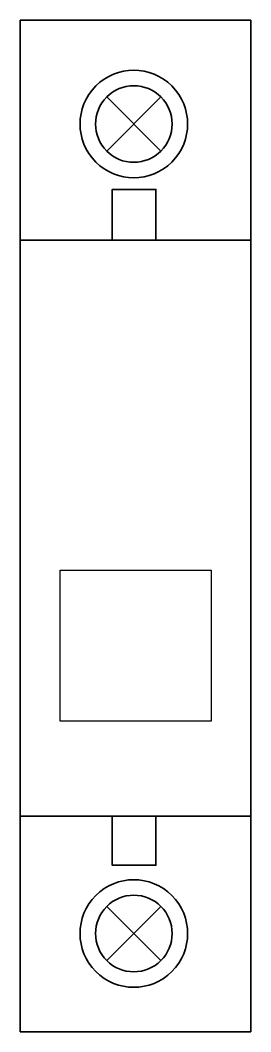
# Model space of a CAD drawing. Header units: inches. Extents: x -0.8 to 17.2, y -79.2 to -0.2.
import ezdxf

# ---------------------------------------------------------------- set-up
doc = ezdxf.new("R2010")
doc.units = ezdxf.units.IN
doc.header["$MEASUREMENT"] = 0
doc.layers.add('Layer 1', color=7, linetype='Continuous')

# ---------------------------------------------------------------- blocks, each defined once
blk = doc.blocks.new('block 7')
at = {"layer": 'Layer 1', "lineweight": 0}
blk.add_lwpolyline([(94.448, 0), (94.448, -79), (112.448, -79), (112.448, 0), (94.448, 0)], dxfattribs=at)
blk = doc.blocks.new('block 8')
at = {"layer": 'Layer 1', "color": 7, "lineweight": 35}
blk.add_lwpolyline([(94.448, 0), (94.448, -79), (112.448, -79), (112.448, 0), (94.448, 0)], dxfattribs=at)
blk = doc.blocks.new('block 6')
at = {"layer": 'Layer 1'}
for name in ['block 7', 'block 8']:
    blk.add_blockref(name, (0, 0), dxfattribs=at)
blk = doc.blocks.new('block 5')
at = {"layer": 'Layer 1', "color": 7, "lineweight": 35}
blk.add_lwpolyline([(112.448, -62.171), (94.448, -62.171), (94.448, -17.171), (112.448, -17.171), (112.448, -62.171)], dxfattribs=at)
at = {"layer": 'Layer 1'}
blk.add_blockref('block 6', (0, 0), dxfattribs=at)
blk = doc.blocks.new('block 13')
at = {"layer": 'Layer 1', "color": 7, "lineweight": 35}
for points in [[(101.229, -6.016), (105.405, -10.192)], [(101.229, -10.192), (105.404, -6.016)]]:
    blk.add_lwpolyline(points, dxfattribs=at)
blk = doc.blocks.new('block 12')
at = {"layer": 'Layer 1', "color": 7, "lineweight": 35}
for points, knots in [([(100.347, -11.075), (101.987, -12.715), (104.646, -12.715), (106.287, -11.074), (107.927, -9.434), (107.927, -6.775), (106.287, -5.135), (104.646, -3.495), (101.987, -3.495), (100.347, -5.135), (98.707, -6.775), (98.707, -9.434), (100.347, -11.075)], [0, 0, 0, 0, 1, 1, 1, 2, 2, 2, 3, 3, 3, 4, 4, 4, 4]), ([(103.317, -11.096), (102.518, -11.096), (101.767, -10.785), (101.202, -10.22), (100.036, -9.053), (100.036, -7.156), (101.202, -5.989), (101.767, -5.424), (102.518, -5.113), (103.317, -5.113), (104.116, -5.113), (104.867, -5.425), (105.432, -5.99), (105.997, -6.555), (106.308, -7.306), (106.308, -8.105), (106.308, -8.904), (105.997, -9.655), (105.432, -10.219), (104.867, -10.784), (104.116, -11.096), (103.317, -11.096), (103.317, -11.096), (103.317, -11.096), (103.317, -11.096)], [0, 0, 0, 0, 1, 1, 1, 2, 2, 2, 3, 3, 3, 4, 4, 4, 5, 5, 5, 6, 6, 6, 7, 7, 7, 8, 8, 8, 8])]:
    blk.add_open_spline(points, degree=3, knots=knots, dxfattribs=at)
at = {"layer": 'Layer 1'}
blk.add_blockref('block 13', (0, 0), dxfattribs=at)
blk = doc.blocks.new('block 11')
at = {"layer": 'Layer 1'}
blk.add_blockref('block 12', (0, 0), dxfattribs=at)
blk = doc.blocks.new('block 10')
at = {"layer": 'Layer 1'}
blk.add_blockref('block 11', (0, 0), dxfattribs=at)
blk = doc.blocks.new('block 9')
at = {"layer": 'Layer 1'}
blk.add_blockref('block 10', (0, 0), dxfattribs=at)
blk = doc.blocks.new('block 18')
at = {"layer": 'Layer 1', "color": 7, "lineweight": 35}
for points in [[(101.229, -69.238), (105.405, -73.414)], [(101.229, -73.414), (105.404, -69.238)]]:
    blk.add_lwpolyline(points, dxfattribs=at)
blk = doc.blocks.new('block 17')
at = {"layer": 'Layer 1', "color": 7, "lineweight": 35}
for points, knots in [([(100.347, -74.296), (101.987, -75.937), (104.646, -75.937), (106.287, -74.296), (107.927, -72.656), (107.927, -69.997), (106.287, -68.357), (104.646, -66.716), (101.987, -66.716), (100.347, -68.356), (98.707, -69.997), (98.707, -72.656), (100.347, -74.296)], [0, 0, 0, 0, 1, 1, 1, 2, 2, 2, 3, 3, 3, 4, 4, 4, 4]), ([(103.317, -74.318), (102.518, -74.318), (101.767, -74.007), (101.202, -73.442), (100.036, -72.275), (100.036, -70.378), (101.202, -69.211), (101.767, -68.646), (102.518, -68.335), (103.317, -68.335), (104.116, -68.335), (104.867, -68.647), (105.432, -69.212), (105.997, -69.776), (106.308, -70.528), (106.308, -71.326), (106.308, -72.125), (105.997, -72.877), (105.432, -73.441), (104.867, -74.006), (104.116, -74.318), (103.317, -74.318), (103.317, -74.318), (103.317, -74.318), (103.317, -74.318)], [0, 0, 0, 0, 1, 1, 1, 2, 2, 2, 3, 3, 3, 4, 4, 4, 5, 5, 5, 6, 6, 6, 7, 7, 7, 8, 8, 8, 8])]:
    blk.add_open_spline(points, degree=3, knots=knots, dxfattribs=at)
at = {"layer": 'Layer 1'}
blk.add_blockref('block 18', (0, 0), dxfattribs=at)
blk = doc.blocks.new('block 16')
at = {"layer": 'Layer 1'}
blk.add_blockref('block 17', (0, 0), dxfattribs=at)
blk = doc.blocks.new('block 15')
at = {"layer": 'Layer 1'}
blk.add_blockref('block 16', (0, 0), dxfattribs=at)
blk = doc.blocks.new('block 14')
at = {"layer": 'Layer 1'}
blk.add_blockref('block 15', (0, 0), dxfattribs=at)
blk = doc.blocks.new('block 4')
at = {"layer": 'Layer 1', "color": 7, "lineweight": 35}
for points in [[(105.038, -17.156), (105.038, -13.218), (101.636, -13.218), (101.636, -17.156)], [(105.038, -62.177), (105.038, -65.991), (101.638, -65.991), (101.638, -62.174)]]:
    blk.add_lwpolyline(points, dxfattribs=at)
at = {"layer": 'Layer 1', "color": 7, "lineweight": 30}
blk.add_lwpolyline([(109.346, -54.739), (97.566, -54.739), (97.566, -42.959), (109.346, -42.959), (109.346, -54.739)], dxfattribs=at)
at = {"layer": 'Layer 1'}
for name in ['block 5', 'block 9', 'block 14']:
    blk.add_blockref(name, (0, 0), dxfattribs=at)

msp = doc.modelspace()

# ---------------------------------------------------------------- block references
at = {"layer": 'Layer 1'}
msp.add_blockref('block 4', (-95.275, -0.186), dxfattribs=at)

doc.saveas('drawing.dxf')
